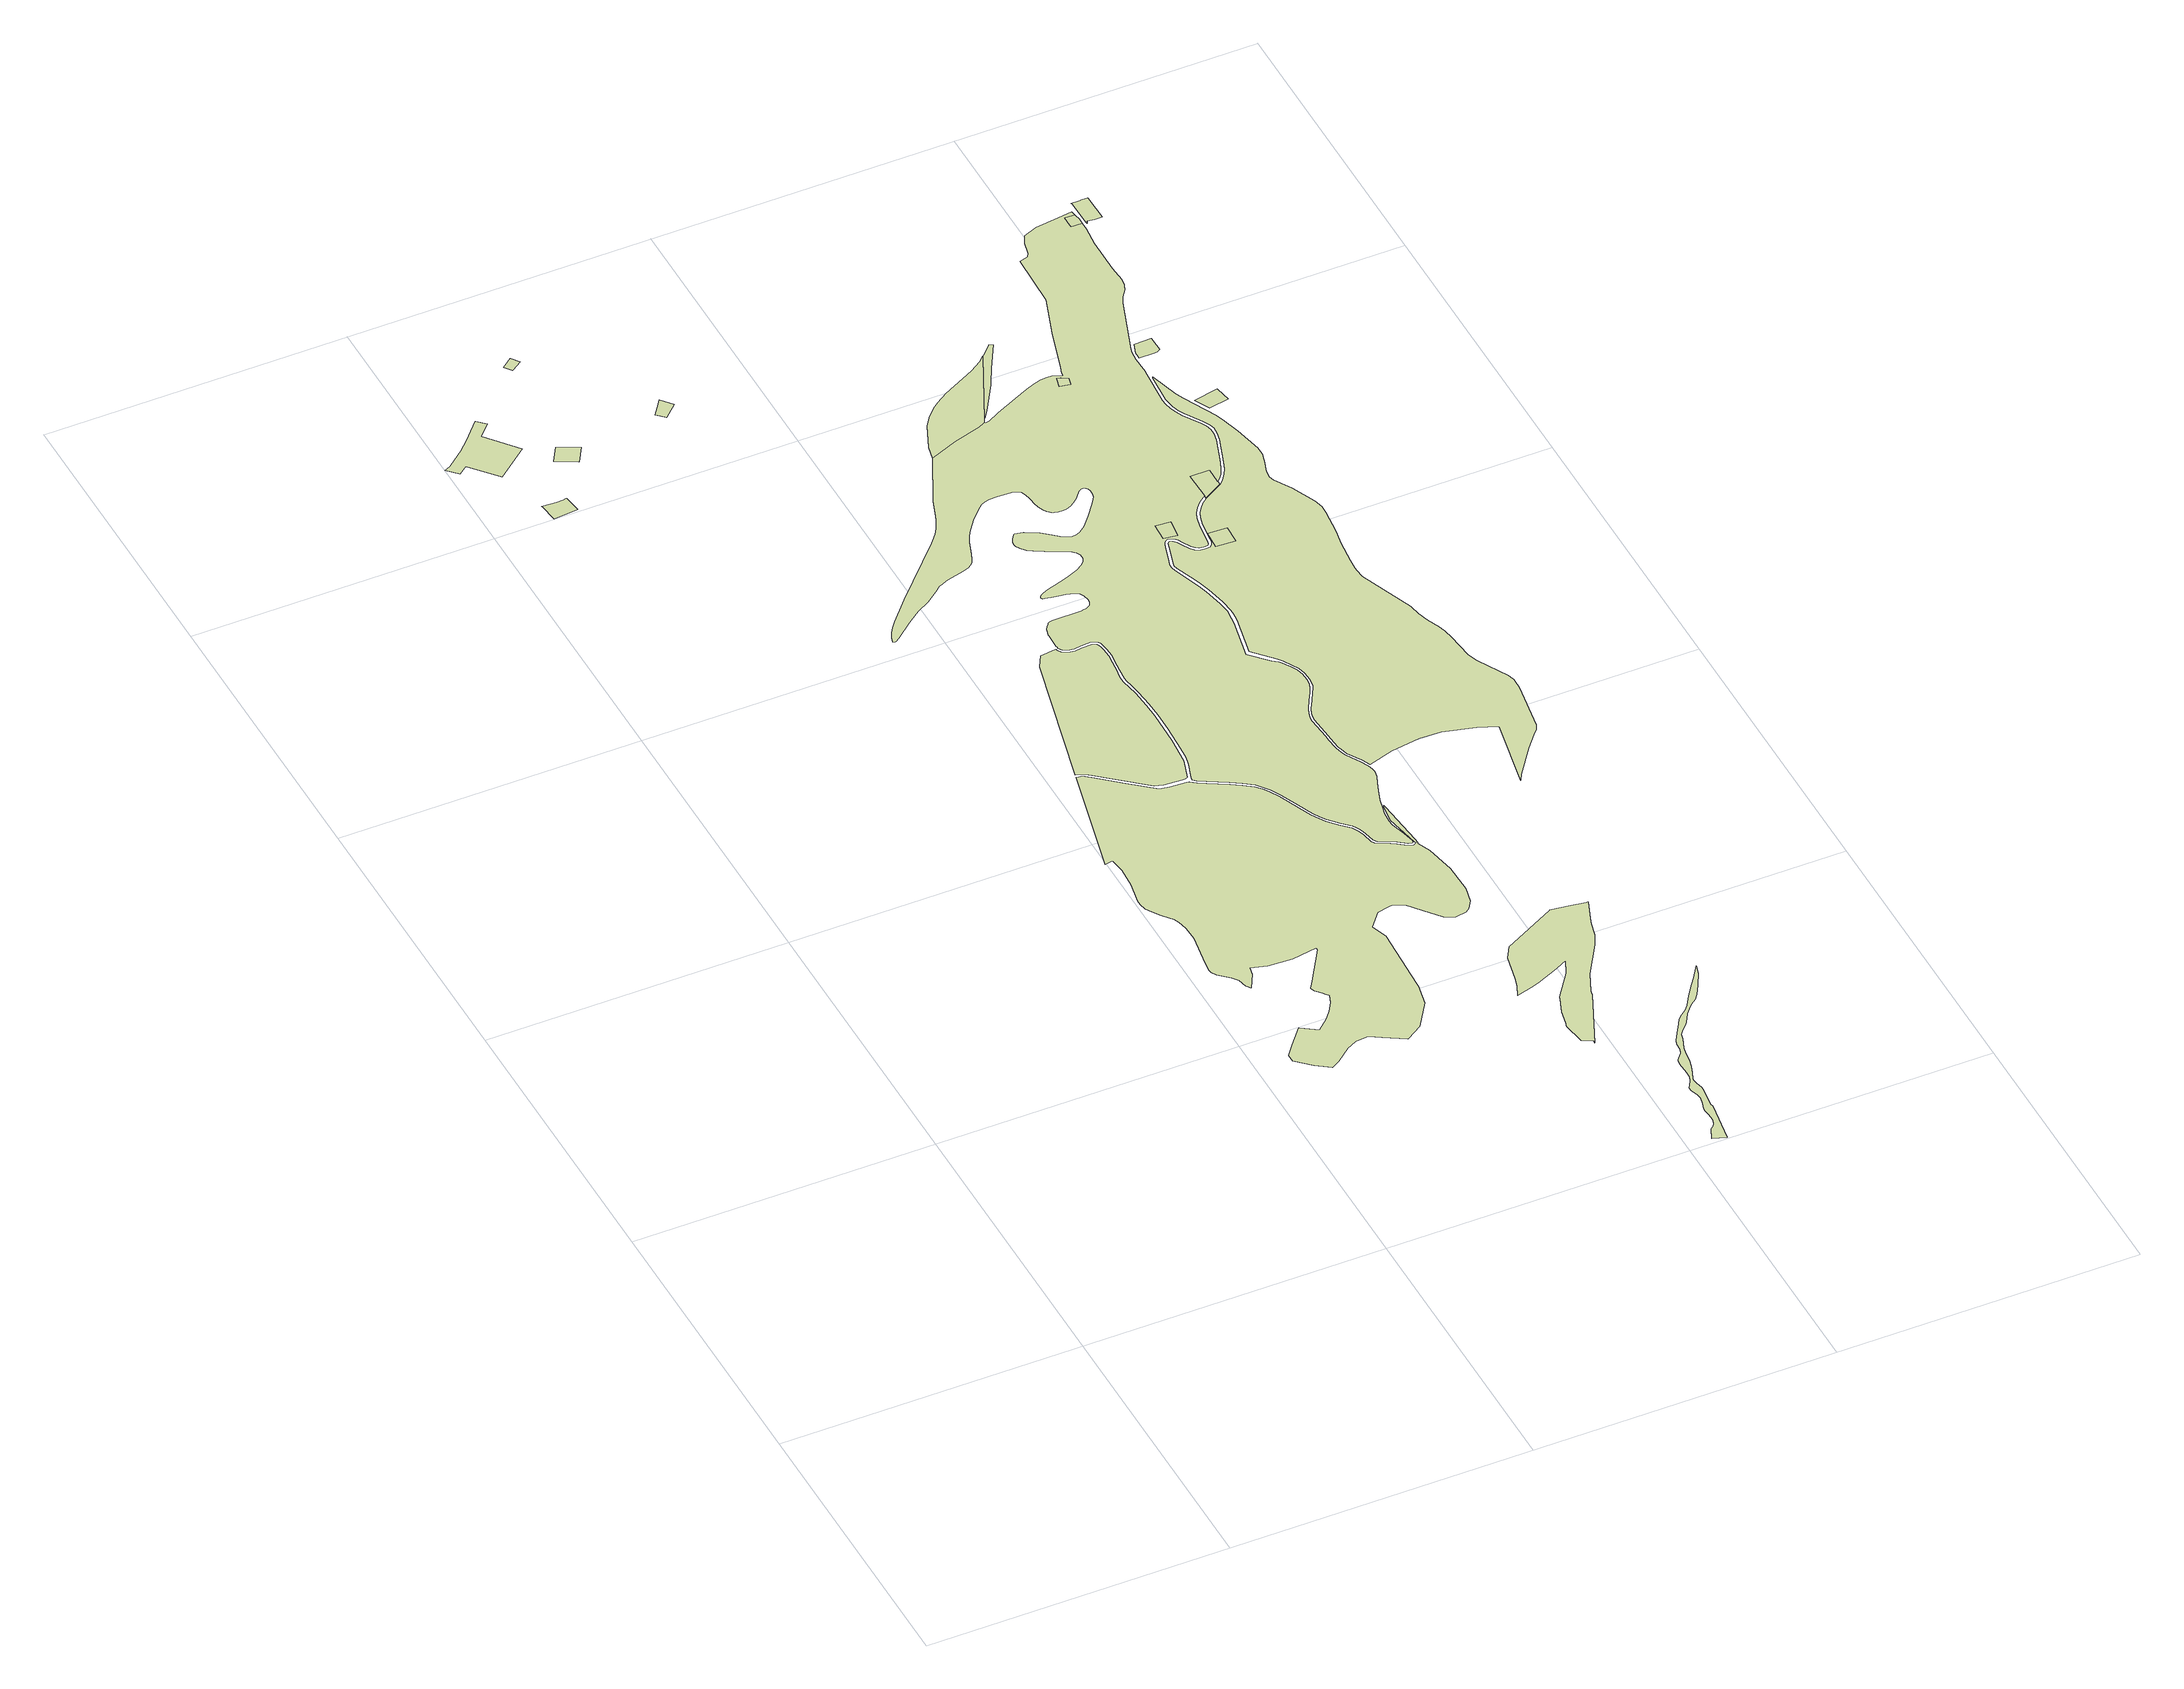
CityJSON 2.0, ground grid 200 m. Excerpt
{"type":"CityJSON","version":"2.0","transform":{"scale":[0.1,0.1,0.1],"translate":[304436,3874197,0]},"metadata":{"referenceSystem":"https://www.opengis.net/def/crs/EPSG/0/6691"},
"CityObjects":{
"landuse1":{"type":"LandUse","attributes":{"class":"219","LandUseDetailAttribute.prefecture":"22","LandUseDetailAttribute.city":"22203","LandUseDetailAttribute.surveyYear":2015},"geometry":[{"type":"MultiSurface","lod":"1","boundaries":[[[0,1,2,3,4,5,6,7,8,9,10,11,12]]]}]},
"landuse2":{"type":"LandUse","attributes":{"class":"219","LandUseDetailAttribute.prefecture":"22","LandUseDetailAttribute.city":"22203","LandUseDetailAttribute.surveyYear":2015},"geometry":[{"type":"MultiSurface","lod":"1","boundaries":[[[13,14,15,16,17,18,19,20]]]}]},
"landuse3":{"type":"LandUse","attributes":{"class":"219","LandUseDetailAttribute.prefecture":"22","LandUseDetailAttribute.city":"22203","LandUseDetailAttribute.surveyYear":2015},"geometry":[{"type":"MultiSurface","lod":"1","boundaries":[[[21,22,23,24]]]}]},
"landuse4":{"type":"LandUse","attributes":{"class":"219","LandUseDetailAttribute.prefecture":"22","LandUseDetailAttribute.city":"22203","LandUseDetailAttribute.surveyYear":2015},"geometry":[{"type":"MultiSurface","lod":"1","boundaries":[[[25,26,27,28]]]}]},
"landuse5":{"type":"LandUse","attributes":{"class":"202","LandUseDetailAttribute.prefecture":"22","LandUseDetailAttribute.city":"22203","LandUseDetailAttribute.surveyYear":2015},"geometry":[{"type":"MultiSurface","lod":"1","boundaries":[[[29,30,31,32,33,34,35,36,37,38,39,40,41,42,43,44,45,46,47,48,49,50,51,52,53,54,55,56,57,58,59,60,61,62,63,64,65,66,67,68,69,70,71,72,73,74,75,76,77,78,79,80,81,82,83,84,85,86,87,88,89,90,91,92,93,94,95,96,97,98,99,100,101,102,103,104,105,106,107,108,109,110,111,112,113,114,115,116,117,118,119,120,121,122,123,124,125,126,127,128,129,130,131,132,133,134,135,136,137,138,139,140,141,142,143,144,145,146,147,148,149]]]}]},
"landuse6":{"type":"LandUse","attributes":{"class":"219","LandUseDetailAttribute.prefecture":"22","LandUseDetailAttribute.city":"22203","LandUseDetailAttribute.surveyYear":2015},"geometry":[{"type":"MultiSurface","lod":"1","boundaries":[[[150,151,152,153,154,155,156]]]}]},
"landuse7":{"type":"LandUse","attributes":{"class":"202","LandUseDetailAttribute.prefecture":"22","LandUseDetailAttribute.city":"22203","LandUseDetailAttribute.surveyYear":2015},"geometry":[{"type":"MultiSurface","lod":"1","boundaries":[[[157,158,159,160,161,162,163,164,165,166,167,168,169,170,171,172,173,174,175,176,177,178,179,180,181,182,183,184,185,186,187,188,189,190,191,192,193,194]]]}]},
"landuse8":{"type":"LandUse","attributes":{"class":"202","LandUseDetailAttribute.prefecture":"22","LandUseDetailAttribute.city":"22203","LandUseDetailAttribute.surveyYear":2015},"geometry":[{"type":"MultiSurface","lod":"1","boundaries":[[[195,196,197,198,199,200,201,202,203,204,205,206,207,208,209,210,211,212,213,214,215,216,217,218,219,220,221,222,223,224,225,226,227,228,229,230]]]}]},
"landuse9":{"type":"LandUse","attributes":{"class":"204","LandUseDetailAttribute.prefecture":"22","LandUseDetailAttribute.city":"22203","LandUseDetailAttribute.surveyYear":2015},"geometry":[{"type":"MultiSurface","lod":"1","boundaries":[[[231,232,233,234,235,236,237,238,239,240,241,242,243,244,245,246,247,248,249,250,251,252,253,254,255,256,257,258,259,260,261,262,263,264,265,266,267,268,269,270,271,272,273,274,275,276,277,278,279,280,281,282,283,284,285,286,287,288,289,290,291,292,293]]]}]},
"landuse10":{"type":"LandUse","attributes":{"class":"202","LandUseDetailAttribute.prefecture":"22","LandUseDetailAttribute.city":"22203","LandUseDetailAttribute.surveyYear":2015},"geometry":[{"type":"MultiSurface","lod":"1","boundaries":[[[294,295,296,297,298,299,300,301,302,303,304,305,306,307,308,309,310,311,312,313,314,315,316,317,318,319,320,321,322,323,324,325,326,327,328,329,330,331,332,333,334,335,336,337,338,339,340,341,342,343,344,345,346,347,348,349,350,351,352,353,354,355,356,357,358,359,360,361,362,363,364,365,366,367,368,369,370,371,372,373,374,375,376,377,378,379,380,381,382,383,384,385,386,387,388,389,390,391,392,393,394,395,396,397,398,399,400,401,402,403,404,405,406,407,408,409,410,411,412,413,414,415,416,417,418,419,420,421,422,423,424,425,426,427,428,429,430,431,432,433,434,435,436,437,438,439,440,441,442,443,444,445,446,447,448,449,450,451,452,453,454,455,456,457,458,459,460,461,462,463,464,465,466,467,468,469,470,471,472,473,474,475,476,477,478,479,480,481,482,483,484,485,486,487,488,489,490,491,492,493,494,495,496,497,498,499,500,501,502,503,504,505,506,507,508,509,510,511,512,513,514,515,516,517,518,519,520,521,522,523,524,525,526,527,528,529,530,531,532,533,531,534,535,536,537,538,539,540,541,542,543,544,545,546,547,548,549,550,551,552,553,554,555,556,557,558,559,560,561,562,563,564,565,566,567,568,569,570,571,572,573,574,575,576,577,578,579,580,581,582,583,584,585,586,587,588,589,590,591,592,593,594,595,596,597,598,599,600,601,602,603,604,605,606,607,608,609,610,611,612,613,614,615,616,617,618,619,620],[621,622,623,624,625,626],[627,628,629,630]]]}]},
"landuse11":{"type":"LandUse","attributes":{"class":"203","LandUseDetailAttribute.prefecture":"22","LandUseDetailAttribute.city":"22203","LandUseDetailAttribute.surveyYear":2015},"geometry":[{"type":"MultiSurface","lod":"1","boundaries":[[[631,632,633,634,635,636,637,638,639,325,324,323,322,321,320,640]]]}]},
"landuse12":{"type":"LandUse","attributes":{"class":"219","LandUseDetailAttribute.prefecture":"22","LandUseDetailAttribute.city":"22203","LandUseDetailAttribute.surveyYear":2015},"geometry":[{"type":"MultiSurface","lod":"1","boundaries":[[[629,628,627,630]]]}]},
"landuse13":{"type":"LandUse","attributes":{"class":"202","LandUseDetailAttribute.prefecture":"22","LandUseDetailAttribute.city":"22203","LandUseDetailAttribute.surveyYear":2015},"geometry":[{"type":"MultiSurface","lod":"1","boundaries":[[[641,642,643,644,645,646,647,648,649,631,640]]]}]},
"landuse14":{"type":"LandUse","attributes":{"class":"219","LandUseDetailAttribute.prefecture":"22","LandUseDetailAttribute.city":"22203","LandUseDetailAttribute.surveyYear":2015},"geometry":[{"type":"MultiSurface","lod":"1","boundaries":[[[650,651,652,653]]]}]},
"landuse15":{"type":"LandUse","attributes":{"class":"202","LandUseDetailAttribute.prefecture":"22","LandUseDetailAttribute.city":"22203","LandUseDetailAttribute.surveyYear":2015},"geometry":[{"type":"MultiSurface","lod":"1","boundaries":[[[654,655,656,657,658,659,660,661,662,663,664,665,666,667,668,669,670,671,672,673,674,675,676,677,678,679,680,681,682,683,684,685,686,687,688,689,690,691,692,693,694,695,696,697,698,699,700,701,702,703,704,705,706,707,708,709,710,711,712,713,714,715,716,717,718,719,720,721,722,723,724,725,726,727,728,729,730,731,732,733,734,735,736,737,738,739,740,741,742,743,744,745,746,747,748,749,750,751,752,753,754,755,756,757,758,759,760,761,762,763,764,765,766,767,768,769,770,771,772,773,774,775,776],[652,651,650,653]]]}]},
"landuse16":{"type":"LandUse","attributes":{"class":"219","LandUseDetailAttribute.prefecture":"22","LandUseDetailAttribute.city":"22203","LandUseDetailAttribute.surveyYear":2015},"geometry":[{"type":"MultiSurface","lod":"1","boundaries":[[[625,624,623,622,621,626]]]}]},
"landuse17":{"type":"LandUse","attributes":{"class":"219","LandUseDetailAttribute.prefecture":"22","LandUseDetailAttribute.city":"22203","LandUseDetailAttribute.surveyYear":2015},"geometry":[{"type":"MultiSurface","lod":"1","boundaries":[[[587,586,585,777,778,779,588]]]}]},
"landuse18":{"type":"LandUse","attributes":{"class":"219","LandUseDetailAttribute.prefecture":"22","LandUseDetailAttribute.city":"22203","LandUseDetailAttribute.surveyYear":2015},"geometry":[{"type":"MultiSurface","lod":"1","boundaries":[[[780,781,782,783]]]}]},
"landuse19":{"type":"LandUse","attributes":{"class":"219","LandUseDetailAttribute.prefecture":"22","LandUseDetailAttribute.city":"22203","LandUseDetailAttribute.surveyYear":2015},"geometry":[{"type":"MultiSurface","lod":"1","boundaries":[[[784,785,786,787,788,789,790]]]}]},
"landuse20":{"type":"LandUse","attributes":{"class":"219","LandUseDetailAttribute.prefecture":"22","LandUseDetailAttribute.city":"22203","LandUseDetailAttribute.surveyYear":2015},"geometry":[{"type":"MultiSurface","lod":"1","boundaries":[[[619,618,617,791,620]]]}]},
"landuse21":{"type":"LandUse","attributes":{"class":"215","LandUseDetailAttribute.prefecture":"22","LandUseDetailAttribute.city":"22203","LandUseDetailAttribute.surveyYear":2015},"geometry":[{"type":"MultiSurface","lod":"1","boundaries":[[[792,793,794,795]]]}]},
"landuse22":{"type":"LandUse","attributes":{"class":"219","LandUseDetailAttribute.prefecture":"22","LandUseDetailAttribute.city":"22203","LandUseDetailAttribute.surveyYear":2015},"geometry":[{"type":"MultiSurface","lod":"1","boundaries":[[[796,797,798,799,800,801,802,803,794,793,792]]]}]}
},
"vertices":[
[71,8609,0],[128,8653,0],[283,8476,0],[498,8651,0],[328,8855,0],[408,8940,0],[353,8990,0],[229,8852,0],[173,8800,0],[172,8800,0],[172,8799,0],[47,8693,0],[4,8674,0],
[543,8139,0],[522,8134,0],[475,8131,0],[379,8137,0],[380,8135,0],[396,8004,0],[559,8018,0],[544,8137,0],
[751,8396,0],[817,8507,0],[681,8573,0],[618,8468,0],
[753,9302,0],[827,9354,0],[787,9405,0],[717,9349,0],
[3705,3551,0],[3689,3427,0],[3734,3189,0],[3738,3180,0],[3736,3176,0],[3719,3166,0],[3683,3178,0],[3628,3217,0],[3597,3239,0],[3549,3263,0],[3525,3273,0],[3512,3284,0],[3501,3306,0],[3486,3380,0],[3473,3423,0],[3461,3445,0],[3450,3463,0],[3399,3514,0],[3337,3584,0],[3310,3623,0],[3284,3673,0],[3220,3824,0],[3186,3903,0],[3150,3968,0],[3124,4006,0],[3092,4041,0],[3032,4085,0],[2968,4128,0],[2849,4197,0],[2799,4227,0],[2763,4251,0],[2747,4256,0],[2640,4260,0],[2576,4272,0],[2416,4404,0],[2258,4541,0],[2226,4566,0],[2207,4575,0],[2195,4579,0],[2178,4581,0],[1993,3806,0],[2037,3817,0],[2047,3815,0],[2062,3717,0],[2054,3577,0],[2027,3432,0],[2025,3395,0],[2034,3349,0],[2050,3317,0],[2095,3251,0],[2128,3212,0],[2147,3187,0],[2163,3150,0],[2176,3083,0],[2181,2985,0],[2158,2849,0],[2142,2749,0],[2138,2694,0],[2140,2664,0],[2160,2633,0],[2228,2568,0],[2257,2531,0],[2271,2469,0],[2291,2438,0],[2350,2544,0],[2362,2604,0],[2465,2572,0],[2627,2564,0],[2795,2591,0],[2795,2570,0],[2643,2334,0],[2609,2282,0],[2620,2251,0],[2652,2214,0],[2669,2194,0],[2684,2176,0],[2661,2117,0],[2617,2050,0],[2571,1993,0],[2494,1925,0],[2471,1941,0],[2391,1996,0],[2290,1874,0],[2230,1802,0],[2229,1745,0],[2327,1656,0],[2418,1592,0],[2475,1622,0],[2571,1702,0],[2573,1703,0],[2643,1739,0],[2729,1747,0],[2801,1704,0],[2933,1623,0],[3043,1693,0],[3161,1868,0],[3190,2022,0],[3191,2043,0],[3191,2044,0],[3214,2509,0],[3181,2603,0],[3174,2614,0],[3263,2718,0],[3346,2736,0],[3371,2738,0],[3437,2706,0],[3515,2609,0],[3597,2510,0],[3662,2481,0],[3736,2493,0],[3763,2513,0],[3801,2571,0],[3826,2683,0],[3818,2883,0],[3780,3083,0],[3743,3167,0],[3747,3175,0],[3744,3205,0],[3743,3210,0],[3711,3544,0],[3709,3563,0],
[1419,8687,0],[1378,8628,0],[1341,8578,0],[1342,8577,0],[1391,8528,0],[1483,8613,0],[1420,8686,0],
[2199,4599,0],[2215,4594,0],[2237,4583,0],[2271,4557,0],[2367,4473,0],[2561,4309,0],[2616,4295,0],[2735,4287,0],[2753,4289,0],[2770,4293,0],[2815,4435,0],[2832,4631,0],[2836,4871,0],[2830,4978,0],[2820,5099,0],[2810,5170,0],[2800,5221,0],[2799,5249,0],[2801,5288,0],[2809,5335,0],[2816,5408,0],[2822,5471,0],[2819,5531,0],[2816,5562,0],[2812,5583,0],[2804,5597,0],[2781,5608,0],[2714,5605,0],[2668,5598,0],[2635,5602,0],[2605,5612,0],[2584,5629,0],[2567,5656,0],[2567,5658,0],[2566,5661,0],[2461,5645,0],[2412,5563,0],[2182,4601,0],
[4332,1975,0],[4357,2075,0],[4372,2120,0],[4425,2257,0],[4421,2258,0],[4417,2258,0],[4321,2272,0],[4189,2291,0],[4187,2289,0],[3829,2102,0],[3828,2102,0],[3828,2101,0],[3779,2018,0],[3740,1833,0],[3719,1764,0],[3684,1688,0],[3807,1725,0],[3842,1736,0],[3999,1805,0],[4078,1845,0],[4031,1742,0],[3904,1568,0],[3885,1517,0],[3884,1516,0],[3856,1444,0],[3832,1335,0],[3829,1323,0],[3828,1317,0],[3828,1314,0],[3849,1162,0],[3916,1128,0],[3912,1110,0],[4085,1499,0],[4093,1538,0],[4154,1676,0],[4292,1895,0],
[4296,300,0],[4292,318,0],[4299,376,0],[4311,456,0],[4309,483,0],[4297,519,0],[4294,551,0],[4298,572,0],[4319,622,0],[4335,669,0],[4350,728,0],[4357,790,0],[4368,838,0],[4382,875,0],[4396,914,0],[4407,953,0],[4423,976,0],[4438,993,0],[4462,1014,0],[4479,1036,0],[4519,1103,0],[4548,1138,0],[4577,1170,0],[4616,1199,0],[4646,1234,0],[4685,1304,0],[4735,1398,0],[4755,1466,0],[4693,1377,0],[4658,1328,0],[4597,1243,0],[4551,1173,0],[4522,1138,0],[4483,1108,0],[4454,1077,0],[4434,1044,0],[4390,972,0],[4356,919,0],[4346,889,0],[4343,835,0],[4329,804,0],[4315,786,0],[4300,771,0],[4290,751,0],[4283,721,0],[4287,635,0],[4286,591,0],[4274,561,0],[4252,521,0],[4242,503,0],[4241,478,0],[4259,424,0],[4264,392,0],[4253,342,0],[4239,303,0],[4236,277,0],[4241,241,0],[4243,191,0],[4233,155,0],[4219,134,0],[4199,120,0],[4164,40,0],[4250,8,0],
[4355,9111,0],[4352,9131,0],[4231,9113,0],[4103,9099,0],[4008,9059,0],[3978,8998,0],[3959,8908,0],[3942,8884,0],[3885,8865,0],[3876,8491,0],[3779,8209,0],[3730,8048,0],[3696,7934,0],[3674,7863,0],[3670,7840,0],[3632,7855,0],[3609,7864,0],[3579,7865,0],[3533,7860,0],[3482,7845,0],[3423,7823,0],[3327,7778,0],[3178,7705,0],[3102,7667,0],[3081,7662,0],[3068,7663,0],[3067,7664,0],[3066,7662,0],[3027,7643,0],[2839,7587,0],[2658,7515,0],[2652,7511,0],[2652,7510,0],[2488,7164,0],[2443,7041,0],[2429,7003,0],[2398,6940,0],[2370,6897,0],[2316,6831,0],[1948,6449,0],[1813,6297,0],[1778,6253,0],[1755,6218,0],[1736,6175,0],[1725,6143,0],[1725,6141,0],[1738,6136,0],[1747,6137,0],[1771,6157,0],[1887,6251,0],[1959,6307,0],[1980,6320,0],[2070,6370,0],[2161,6442,0],[2190,6467,0],[2217,6480,0],[2258,6496,0],[2379,6527,0],[2415,6541,0],[2442,6558,0],[2454,6572,0],[2467,6598,0],[2488,6646,0],[2524,6748,0],[2539,6782,0],[2562,6823,0],[2628,6908,0],[2689,6975,0],[2731,7012,0],[2761,7028,0],[2794,7036,0],[2842,7037,0],[2942,7032,0],[2972,7022,0],[2995,7006,0],[3006,6980,0],[3014,6933,0],[3021,6879,0],[3030,6838,0],[3042,6811,0],[3055,6793,0],[3076,6772,0],[3092,6765,0],[3114,6758,0],[3146,6757,0],[3172,6761,0],[3202,6772,0],[3228,6790,0],[3262,6819,0],[3304,6869,0],[3325,6883,0],[3347,6883,0],[3364,6866,0],[3365,6865,0],[3370,6841,0],[3369,6813,0],[3360,6785,0],[3327,6734,0],[3257,6645,0],[3195,6574,0],[3153,6541,0],[3128,6529,0],[3096,6524,0],[3073,6528,0],[3041,6547,0],[2991,6590,0],[2933,6636,0],[2850,6680,0],[2814,6692,0],[2797,6692,0],[2787,6686,0],[2765,6656,0],[2754,6632,0],[2750,6611,0],[2753,6590,0],[2770,6563,0],[2796,6529,0],[2829,6507,0],[2889,6474,0],[3020,6409,0],[3053,6383,0],[3066,6354,0],[3066,6322,0],[3054,6297,0],[3028,6270,0],[2989,6245,0],[2908,6210,0],[2810,6178,0],[2790,6171,0],[2747,6155,0],[2715,6141,0],[2699,6130,0],[2690,6119,0],[2689,6116,0],[2687,6112,0],[2689,6107,0],[2694,6101,0],[2705,6098,0],[2745,6091,0],[2790,6083,0],[2833,6076,0],[2887,6058,0],[2911,6041,0],[2926,6015,0],[2932,5977,0],[2929,5948,0],[2918,5924,0],[2896,5912,0],[2891,5911,0],[2865,5906,0],[2854,5904,0],[2664,5902,0],[2657,5901,0],[2639,5896,0],[2627,5886,0],[2623,5882,0],[2610,5867,0],[2595,5844,0],[2591,5830,0],[2587,5816,0],[2583,5795,0],[2582,5785,0],[2581,5682,0],[2582,5676,0],[2585,5663,0],[2598,5642,0],[2614,5630,0],[2639,5621,0],[2668,5618,0],[2712,5624,0],[2785,5628,0],[2818,5612,0],[2830,5590,0],[2835,5565,0],[2838,5532,0],[2842,5471,0],[2835,5406,0],[2828,5332,0],[2821,5251,0],[2822,5226,0],[2832,5174,0],[2842,5102,0],[2852,4980,0],[2858,4872,0],[2858,4733,0],[2850,4544,0],[2843,4456,0],[2827,4394,0],[2799,4306,0],[2790,4279,0],[2787,4269,0],[2786,4260,0],[2809,4242,0],[2858,4213,0],[2977,4144,0],[3043,4100,0],[3104,4055,0],[3138,4018,0],[3166,3978,0],[3202,3911,0],[3237,3831,0],[3301,3681,0],[3326,3632,0],[3352,3595,0],[3412,3526,0],[3464,3475,0],[3477,3454,0],[3490,3430,0],[3504,3384,0],[3519,3312,0],[3527,3296,0],[3535,3289,0],[3556,3279,0],[3606,3254,0],[3639,3232,0],[3692,3194,0],[3717,3186,0],[3722,3189,0],[3725,3197,0],[3725,3206,0],[3707,3285,0],[3681,3383,0],[3677,3425,0],[3682,3496,0],[3694,3552,0],[3711,3615,0],[3739,3696,0],[3764,3761,0],[3784,3812,0],[3791,3835,0],[3794,3856,0],[3791,3884,0],[3780,3918,0],[3756,3971,0],[3700,4066,0],[3689,4095,0],[3677,4145,0],[3669,4231,0],[3645,4225,0],[3635,4223,0],[3666,4263,0],[3655,4424,0],[3659,4461,0],[3665,4492,0],[3683,4531,0],[3718,4596,0],[3753,4655,0],[3770,4689,0],[3785,4728,0],[3789,4768,0],[3786,4827,0],[3775,4871,0],[3754,4911,0],[3719,4970,0],[3707,4983,0],[3672,5012,0],[3560,5128,0],[3618,5415,0],[3624,5456,0],[3631,5526,0],[3621,5605,0],[3594,5734,0],[3574,5803,0],[3545,5885,0],[3509,5988,0],[3501,6016,0],[3501,6038,0],[3511,6074,0],[3529,6129,0],[3547,6197,0],[3558,6228,0],[3570,6246,0],[3587,6254,0],[3604,6253,0],[3624,6242,0],[3645,6221,0],[3661,6191,0],[3690,6138,0],[3706,6117,0],[3726,6106,0],[3754,6102,0],[3781,6104,0],[3788,6112,0],[3793,6125,0],[3797,6151,0],[3814,6287,0],[3831,6352,0],[3848,6394,0],[3871,6430,0],[3909,6473,0],[3943,6499,0],[3957,6507,0],[3955,6704,0],[4085,6703,0],[4084,6588,0],[4100,6605,0],[4126,6640,0],[4148,6682,0],[4170,6736,0],[4235,6926,0],[4248,6985,0],[4249,7024,0],[4238,7064,0],[4220,7096,0],[4148,7212,0],[4129,7255,0],[4113,7302,0],[4106,7342,0],[4104,7384,0],[4122,7655,0],[4125,7661,0],[4119,7781,0],[4126,7848,0],[4133,7878,0],[4270,8269,0],[4294,8316,0],[4331,8368,0],[4350,8409,0],[4357,8460,0],[4348,8570,0],[4350,8821,0],[4364,8954,0],[4364,8957,0],[4364,9011,0],[4289,9012,0],[4289,9101,0],[4357,9099,0],[3625,7834,0],[3649,7827,0],[3689,7801,0],[3689,7800,0],[3677,7748,0],[3607,7764,0],[3674,6385,0],[3659,6261,0],[3571,6274,0],[3576,6395,0],
[3317,8201,0],[3277,8164,0],[3200,8114,0],[2977,7998,0],[2895,7944,0],[2861,7918,0],[2800,7856,0],[2750,7785,0],[2672,7610,0],[3080,7692,0],
[3085,7696,0],[3126,7752,0],[3247,7949,0],[3256,7968,0],[3315,8082,0],[3415,8264,0],[3391,8277,0],[3381,8264,0],[3324,8207,0],
[3820,6072,0],[3948,6064,0],[3953,6194,0],[3828,6200,0],
[4385,6460,0],[4376,6492,0],[4378,6528,0],[4385,6561,0],[4406,6616,0],[4427,6694,0],[4427,6754,0],[4386,6942,0],[4347,7075,0],[4332,7125,0],[4224,7342,0],[4199,7401,0],[4143,7595,0],[4140,7589,0],[4126,7384,0],[4129,7344,0],[4135,7308,0],[4150,7263,0],[4168,7223,0],[4240,7107,0],[4257,7077,0],[4259,7072,0],[4271,7027,0],[4270,6982,0],[4256,6920,0],[4191,6729,0],[4169,6672,0],[4145,6628,0],[4117,6590,0],[4088,6559,0],[4051,6537,0],[3992,6502,0],[3956,6480,0],[3924,6456,0],[3889,6416,0],[3868,6384,0],[3852,6345,0],[3836,6283,0],[3820,6148,0],[3815,6118,0],[3807,6100,0],[3792,6083,0],[3754,6079,0],[3718,6084,0],[3691,6100,0],[3671,6126,0],[3641,6180,0],[3627,6207,0],[3610,6224,0],[3598,6231,0],[3592,6231,0],[3585,6228,0],[3578,6218,0],[3569,6190,0],[3551,6122,0],[3533,6068,0],[3524,6035,0],[3524,6019,0],[3530,5995,0],[3566,5892,0],[3596,5810,0],[3616,5740,0],[3644,5609,0],[3654,5527,0],[3653,5484,0],[3647,5427,0],[3589,5143,0],[3711,5009,0],[3734,4981,0],[3770,4920,0],[3792,4877,0],[3804,4829,0],[3808,4768,0],[3803,4724,0],[3796,4701,0],[3787,4681,0],[3769,4646,0],[3734,4587,0],[3699,4523,0],[3683,4486,0],[3677,4458,0],[3673,4424,0],[3684,4265,0],[3687,4236,0],[3695,4148,0],[3706,4100,0],[3716,4074,0],[3772,3979,0],[3797,3926,0],[3964,3975,0],[4159,4007,0],[4304,4003,0],[4509,3945,0],[4634,3895,0],[4538,3409,0],[4537,3405,0],[4564,3453,0],[4708,3647,0],[4784,3740,0],[4817,3775,0],[4837,3813,0],[4892,4158,0],[4893,4237,0],[4879,4283,0],[4770,4483,0],[4747,4551,0],[4723,4737,0],[4714,4802,0],[4700,4847,0],[4663,4936,0],[4640,5013,0],[4628,5089,0],[4486,5455,0],[4479,5516,0],[4479,5540,0],[4484,5613,0],[4495,5726,0],[4501,5769,0],[4521,5886,0],[4538,6060,0],[4540,6121,0],[4526,6182,0],[4452,6347,0],
[3957,6490,0],[4066,6555,0],[4084,6566,0],
[4460,7227,0],[4441,7333,0],[4277,7299,0],[4326,7202,0],
[4235,7783,0],[4264,7786,0],[4288,7800,0],[4284,7909,0],[4169,7905,0],[4146,7835,0],[4144,7783,0],
[4365,9053,0],
[4399,9015,0],[4397,9011,0],[4388,9011,0],[4389,8996,0],
[4400,9016,0],[4445,9011,0],[4497,9011,0],[4493,9202,0],[4450,9201,0],[4445,9201,0],[4384,9199,0],[4384,9192,0]
]}
